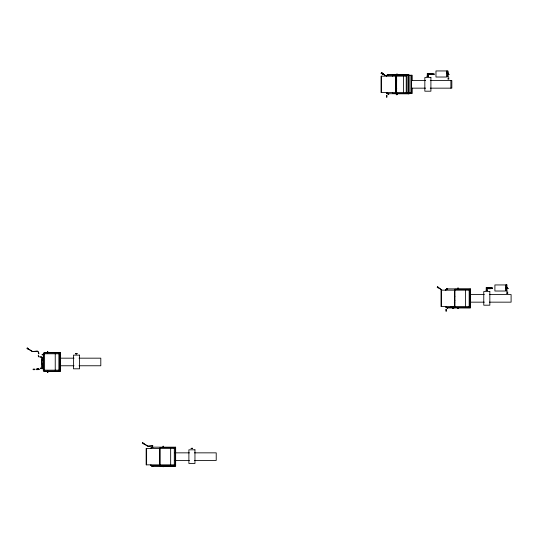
<?xml version="1.0" encoding="UTF-8"?>
<svg xmlns="http://www.w3.org/2000/svg" width="538" height="538" viewBox="0 0 538 538"><rect width="100%" height="100%" fill="white"/><g stroke="black" fill="none" stroke-linecap="round" stroke-linejoin="round"><path stroke-width="0.81" d="M396.614 79.987L396.614 82.301L395.632 82.301M47.68 371.079L47.633 372.417L47.66 371.94M47.828 371.079L47.815 372.027M163.095 466.103L163.101 465.76M163.249 466.103L163.249 465.76M457.972 307.823L457.972 307.474M458.127 307.823L458.127 307.474M163.095 466.426L163.095 466.069M163.243 466.426L163.243 466.069M457.972 308.146L457.972 307.79M458.12 308.146L458.12 307.79M396.788 75.253L396.815 74.58M396.936 75.253L396.963 74.58M396.983 94.143L397.01 93.477M397.158 93.477L397.091 94.419M47.821 371.691L47.768 372.135M163.088 466.702L163.088 466.365M163.236 466.702L163.243 466.365M457.966 308.086L457.952 308.63M458.114 308.422L458.12 308.086M457.959 308.335L457.912 308.53M434.132 74.183L434.159 74.533L434.206 73.834M446.325 309.283L446.17 311.226M386.997 95.287L386.835 97.23M452.055 307.42L452.095 306.808M38.709 353.843L38.474 352.316L37.344 351.26L32.226 351.583L28.252 348.933L32.65 351.489L37.425 351.085L38.642 352.229L38.897 353.876M43.302 353.6L43.296 370.191A1.318 1.318 0 0 0 44.446 371.435L60.222 371.449L60.222 352.491L44.452 352.498M458.1 308.53L458.053 308.335M386.452 75.999L386.856 75.367M386.519 76.147L386.714 75.683M453.628 307.42L453.682 306.808M396.829 74.641L396.842 74.305M396.977 74.641L396.99 74.305M150.855 448.275L151.434 447.522M150.936 448.436L151.689 447.461M445.814 290.15L446.21 289.404M492.102 288.536C485.848 289.484 484.805 287.05 492.102 288.038M396.95 94.419L396.97 94.083M397.111 94.083L396.795 94.809M396.997 74.392L396.963 74.036M396.876 94.036L396.889 94.769L396.936 94.332M447.872 74.755C446.332 74.009 450.42 74.163 448.497 74.755M150.842 448.282L151.111 447.791M396.883 74.197L397.078 74.392M454.099 307.42L454.294 306.808M454.966 307.42L455.168 306.808M433.171 74.042L428.093 74.109L433.171 74.231M492.102 287.924L487.098 287.924L492.102 287.736M396.943 94.688L396.802 94.332M382.814 73.578L385.107 75.643M433.171 73.733L428.093 73.807L433.171 73.928M433.171 74.533L428.167 74.533L428.167 74.042M386.64 75.663L387.051 75.286M381.16 73.282L381.859 72.731L382.955 73.491L382.592 74.042L381.16 73.282L382.592 74.042M381.496 73.282L381.859 72.731M382.256 74.042L382.955 73.491M445.989 289.511L445.612 290.15L446.136 289.37M388.362 93.841L388.833 94.083L388.449 94.432M386.587 75.508L387.38 75.091L386.849 75.239M453.5 307.978L453.07 308.039M492.102 288.233L487.152 288.065M487.139 288.523L492.102 288.341M446.029 289.37L446.567 289.182M446.204 289.242L446.728 289.041M470.306 288.946L470.306 307.783L447.582 307.783C446.419 308.926 448.961 307.803 446.89 307.689M446.459 289.182L446.997 289.027A3.638 3.154 -90 0 1 447.697 288.886A3.477 3.013 -90 0 0 446.997 289.027L446.627 289.041M388.133 74.89A3.638 2.576 -90 0 0 387.535 74.97L387.387 74.964A3.638 2.576 -90 0 1 387.985 74.89L409.014 74.89L408.954 93.841M447.36 75.152L447.972 74.964M151.75 447.32L151.985 447.246A3.638 3.154 -90 0 1 152.718 447.165L175.644 447.165L175.644 466.123L151.978 466.029M151.79 447.374L152.119 447.307A3.477 3.013 -90 0 1 152.826 447.226M447.36 74.654L447.972 74.466M507.273 288.57L506.816 288.576M506.904 290.749L506.292 290.917L506.292 284.75L506.904 284.918L506.904 290.749L506.292 290.897M506.292 288.482L506.904 288.328M506.292 288.227L506.904 288.079M506.292 288.422L506.904 288.287M506.292 287.931L506.904 287.803M448.383 74.58C450.272 74.399 447.246 73.45 447.461 74.6M447.36 76.685L447.972 76.578M428.167 74.533L433.171 74.345M447.36 74.231L447.972 74.143M430.272 74.231L430.292 74.345M447.972 72.966L447.36 73.04L447.972 73.262M33.087 369.149L34.412 369.007M387.057 92.583L386.418 92.603L387.071 92.59M507.442 288.563L506.379 288.59L507.119 288.529M507.569 288.576L508.013 288.529L507.3 288.536M446.157 306.599L445.612 306.586L445.874 307.043M386.439 92.583L386.667 93.182M39.617 369.559L36.402 369.667M428.127 76.019C428.927 75.999 426.695 76.322 428.08 76.181M486.897 290.164C485.552 290.238 488.531 290.123 486.789 290.184M43.618 354.495L41.991 354.703L42.751 354.663M43.376 354.656L42.657 354.663M42.428 354.535L42.899 354.67M76.1 353.802L75.555 353.822L76.221 353.782M76.584 353.789L76.988 353.775M191.642 448.457L190.99 448.497L191.36 448.484M192.241 448.457L191.42 448.484L192.409 448.45M427.468 76.194L426.93 76.06L427.354 76.046M487.28 290.016L487.058 290.016M487.112 290.022L486.117 290.211M38.951 368.833L36.376 368.92M150.822 465.195C151.877 466.419 150.25 464.247 151.017 465.175M427.3 76.046L428.571 76.161L428.187 76.174M427.777 76.174L428.181 76.019M427.306 76.201L426.937 76.214L427.589 76.174M42.367 354.529L42.246 354.535M76.49 353.789L77.183 353.614L75.811 353.654M76.127 353.648L76.618 353.634M43.322 366.223L42.838 366.237L43.491 366.217M192.234 448.302L192.624 448.288L191.232 448.336M191.548 448.322L192.039 448.309M486.493 290.043L485.868 290.056L487.051 290.157M42.63 354.529L43.37 354.502M75.992 353.654L76.409 353.796M191.481 448.484L192.174 448.443M387.414 75.024A3.477 2.461 -90 0 1 387.985 74.95L408.806 74.95M406.318 76.161L381.112 76.161L381.112 92.563L411.045 92.563M395.632 80.001L396.755 79.987M411.281 80.566L425.659 80.566M430.259 80.566L451.833 80.566L451.833 88.158L430.259 88.158M395.632 82.173L396.513 82.173M395.632 86.403L396.614 86.403M395.632 86.531L396.519 86.531M411.281 88.158L425.659 88.158M396.116 88.689L395.632 88.689L396.755 88.709M411.281 88.709L412.222 88.709M395.632 88.891L396.042 88.891M387.535 93.746A3.766 2.663 -90 0 0 388.127 93.841A3.598 2.542 -90 0 1 387.562 93.693L409.014 93.841M447.596 288.946L447.596 288.886A3.477 3.013 -90 0 0 446.89 289.027A3.638 3.154 -90 0 1 447.596 288.886L470.521 288.886L470.521 307.844L446.856 307.749M454.906 290.164L469.183 290.164M470.098 294.568L484.321 294.568M489.345 294.568L511.1 294.568L511.1 302.161L489.345 302.161M454.422 296.303L454.906 296.303M454.422 300.406L454.906 300.406M470.098 302.161L484.321 302.161M454.294 302.726L454.745 302.726M454.906 306.566L470.098 306.566M455.578 306.808L450.669 306.808L450.884 307.42L470.098 307.474L470.098 289.249L454.906 289.249L454.906 307.474M58.884 353.769L43.659 353.769L43.659 370.171L59.799 370.171M41.574 357.319L40.209 357.319L40.209 356.654L41.574 356.654L41.574 367.286L43.195 367.286M42.294 357.609L42.838 357.609M42.32 358.019L43.659 358.019M42.32 358.173L43.659 358.173M59.577 358.173L74.022 358.173M79.046 358.173L100.801 358.173L100.801 365.766L79.046 365.766M42.838 359.787L42.072 359.774L42.072 364.139L42.838 364.152M42.26 359.909L42.805 359.909M42.26 364.011L42.805 364.011M42.32 365.766L43.659 365.766M59.577 365.766L74.022 365.766M42.32 365.921L43.659 365.921M42.758 366.324L43.383 366.297M42.294 366.331L43.383 366.331M42.832 366.499L43.242 366.499M42.784 368.483L43.302 368.483M160.028 448.443L174.305 448.443M174.998 452.848L189.443 452.848M194.467 452.848L216.222 452.848L216.222 460.441L194.467 460.441M174.998 460.441L189.443 460.441M160.028 464.845L175.22 464.845M34.432 369.707L33.1 369.66M152.247 466.022L175.428 466.063L175.428 447.226M387.414 93.693L387.979 93.78M44.6 371.388L44.452 371.375A1.258 1.258 0 0 1 43.356 370.184L43.356 353.755M453.198 307.326L453.568 307.608M447.36 74.728L447.972 74.802M447.36 73.498L447.972 73.578M447.36 71.077L447.972 71.177M447.865 74.607L447.461 74.452M506.292 287.776L506.904 287.911M506.292 287.252L506.904 287.386M506.292 287.487L506.904 287.628M506.292 287.191L506.904 287.339M506.292 284.777L506.904 284.932M447.36 72.617L447.972 72.805M151.797 465.901L152.119 465.969A3.598 3.114 -90 0 0 152.812 466.063M151.75 465.955L152.086 466.029A3.766 3.262 -90 0 0 152.812 466.123M152.846 445.76L148.071 446.163L143.68 443.594L147.647 446.258L152.765 445.935M446.473 307.534L446.997 307.689A3.598 3.114 -90 0 0 447.69 307.783M446.419 307.581L446.964 307.749A3.766 3.262 -90 0 0 447.69 307.844M151.857 465.955L151.178 465.632M446.58 307.534L445.982 307.185M151.703 465.814L151.245 465.592M39.086 356.815L38.332 355.705M38.998 356.983L38.144 355.732M386.869 93.477L387.347 93.673L386.728 93.35M381.516 72.731L382.619 73.491M446.332 307.474L445.908 307.218M441.227 289.491L438.557 287.682L441.12 289.646M382.666 73.545L385.302 75.495M382.7 73.693L385.181 75.643M386.459 92.738L386.822 93.182M396.472 93.908L396.647 94.419M386.728 93.04L386.593 92.583M451.671 306.808L451.873 307.42M47.788 372.417L47.754 371.94M42.717 368.046L42.858 368.658M397.051 74.096L397.098 74.641M446.069 311.233L445.847 309.296M386.748 97.23L386.553 95.293M450.898 306.808L450.965 307.42M397.232 74.305L397.246 74.641M454.745 306.808L454.785 307.42M396.748 93.477L396.755 94.143M396.614 94.143L396.58 93.477M397.259 74.58L397.286 75.253M397.111 74.58L397.138 75.253M448.813 79.261L448.746 77.452M507.744 293.667L507.684 291.744M448.019 78.097L448.067 79.315M35.105 369.223L35.105 369.445M506.937 291.757L506.998 293.694L506.984 293.042M458.046 308.086L458.053 308.422M457.899 308.086L457.899 308.422M163.169 466.365L163.175 466.702M163.021 466.365L163.021 466.702M47.754 372.027L47.741 371.079M47.6 372.027L47.586 371.079M396.728 93.477L396.735 93.82M152.718 447.165L152.718 447.226A3.477 3.013 -90 0 0 152.019 447.307M458.046 307.79L458.046 308.146M457.892 307.79L457.892 308.146M163.169 466.069L163.169 466.426M163.014 466.069L163.014 466.426M458.04 307.474L458.04 307.823M457.885 307.474L457.892 307.823M163.162 465.76L163.162 466.103M163.007 465.76L163.014 466.103M506.729 286.821L506.729 287.635M486.971 287.46L486.971 288.765M469.183 289.249L469.183 306.566M465.538 290.164L465.538 306.566M458.1 287.917L458.1 289.249M457.946 287.917L457.946 289.249M450.891 80.566L450.891 88.158M447.798 72.818L447.798 73.639M446.493 72.818L446.493 73.639M441.49 290.164L441.49 306.566M428.04 73.457L428.04 74.762M412.222 80.566L412.222 75.253L392.444 75.253L392.444 76.161M412.222 88.158L412.222 93.477L392.444 93.477L392.444 92.563M411.281 75.253L411.281 93.477M411.045 75.253L411.045 93.477M408.752 74.95L408.806 93.78M407.118 75.253L407.118 93.477M406.237 75.253L406.237 92.563M403.5 76.161L403.5 92.563M396.614 75.972L396.614 92.744M396.378 76.08L396.378 92.65M396.015 76.161L396.015 92.563M395.78 76.161L395.78 92.563M381.348 76.161L381.348 92.563M174.305 447.535L174.305 464.845M170.66 448.443L170.66 464.845M163.222 446.197L163.222 447.535M163.068 446.197L163.068 447.535M146.612 448.443L146.612 464.845M60.101 371.388L60.101 352.551L44.459 352.558A1.217 1.217 0 0 0 43.363 353.607M58.884 352.861L58.884 370.171M55.239 353.769L55.239 370.171M47.801 351.522L47.801 352.861M47.647 351.522L47.647 352.861M43.121 363.87L43.121 366.331M42.684 358.698L42.684 360.877M42.684 363.063L42.684 365.241M453.178 306.875A0.827 0.72 86.2 0 1 453.931 307.601A0.827 0.72 86.2 0 1 453.386 308.516A0.827 0.72 86.2 0 1 452.539 307.951M452.828 307.003A0.827 0.72 86.2 0 1 452.996 306.916M397.293 93.256A0.827 0.585 87.3 0 1 397.071 94.453A0.827 0.585 87.3 0 1 396.25 93.942M397.178 93.262A0.827 0.585 87.3 0 1 396.957 94.453A0.827 0.585 87.3 0 1 396.143 93.948M387.562 75.024A3.477 2.461 -90 0 1 388.133 74.95M152.093 447.246A3.638 3.154 -90 0 1 152.819 447.165M27.27 347.965L26.9 348.523L28.037 349.283L28.406 348.725L27.27 347.965M142.691 442.639L142.321 443.198L143.458 443.958L143.828 443.399L142.691 442.639M437.569 286.727L437.199 287.285L438.335 288.045L438.705 287.487L437.569 286.727M447.972 76.652L447.36 76.853L447.36 70.908L447.972 71.11L447.972 76.652M506.392 288.415L508.006 288.375L506.392 288.415M38.332 369.599L37.687 369.626L38.332 369.599M38.306 368.866L37.66 368.88L38.306 368.866M446.601 70.949L435.968 70.949L435.968 77.021L446.601 77.021L446.601 70.949M428.598 73.457L427.28 73.457L427.28 74.762L428.598 74.762L428.598 73.457M430.904 77.533L424.832 77.533L424.832 91.198L430.904 91.198L430.904 77.533M505.532 284.945L494.899 284.945L494.899 291.024L505.532 291.024L505.532 284.945M487.529 287.46L486.211 287.46L486.211 288.765L487.529 288.765L487.529 287.46M454.637 290.164L441.032 290.164L441.032 306.566L454.637 306.566L454.637 290.164M489.836 291.529L483.763 291.529L483.763 305.201L489.836 305.201L489.836 291.529M59.799 352.861L44.607 352.861L44.607 371.079L59.799 371.079L59.799 352.861M79.537 355.134L73.464 355.134L73.464 368.806L79.537 368.806L79.537 355.134M43.087 368.046L40.256 368.046L40.417 368.658L43.228 368.658L43.087 368.046M175.22 447.535L160.028 447.535L160.028 465.76L175.22 465.76L175.22 447.535M159.759 448.443L146.154 448.443L146.154 464.845L159.759 464.845L159.759 448.443M194.958 449.808L188.885 449.808L188.885 463.48L194.958 463.48L194.958 449.808"/></g></svg>
